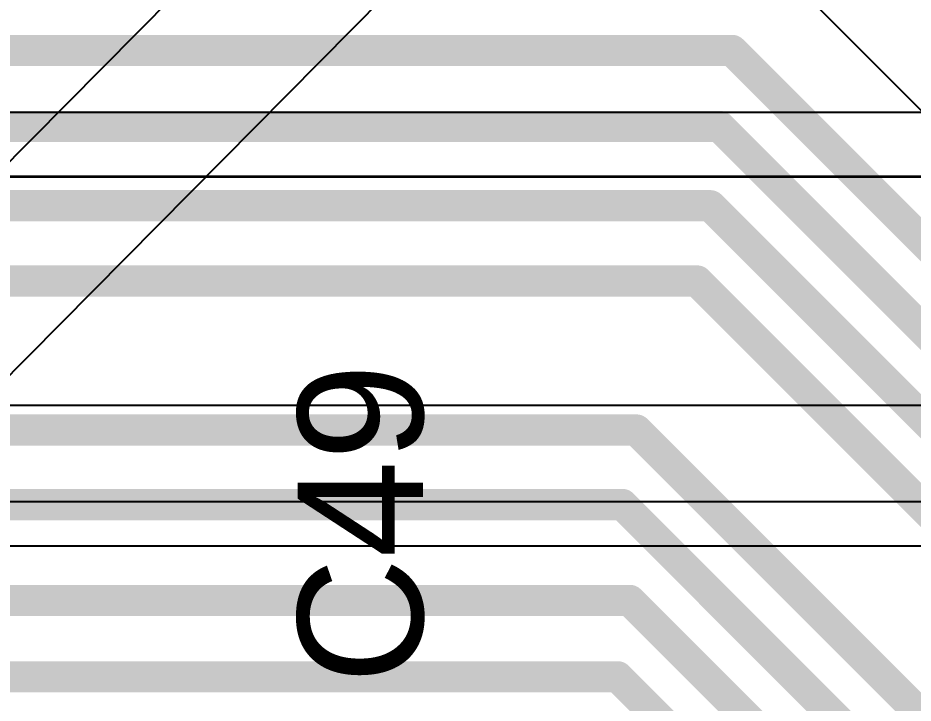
# Model space of a CAD drawing. Header units: inches. Extents: x -3 to 5259, y -3 to 5282.
# Drawn here: x 58.71 to 65.98, y 27.83 to 33.39 of the extents above; entities that cross this region are included whole.
import ezdxf

# ---------------------------------------------------------------- set-up
doc = ezdxf.new("R2010")
doc.units = ezdxf.units.IN
for name, color, linetype in [('Bottom Layer', 5, 'Continuous'), ('Layer 2', 76, 'Continuous'), ('Top Layer', 1, 'Continuous'), ('Top Overlay', 2, 'Continuous'), ('Top Solder', 216, 'Continuous')]:
    doc.layers.add(name, color=color, linetype=linetype)
doc.styles.add('Arial', font='', dxfattribs={"height": 0.2})
doc.styles.get('Arial').set_extended_font_data('Arial')

# ---------------------------------------------------------------- blocks, each defined once
blk = doc.blocks.new('13_WQFN_HR__3_2__26')
at = {"layer": 'Top Solder'}
for p in [(-0.5467, -0.9227), (1.1783, -0.9227)]:
    blk.add_line(p, (5227.2803, 5276.701), dxfattribs=at)

msp = doc.modelspace()

# ---------------------------------------------------------------- linework, layer by layer
at = {"layer": 'Bottom Layer'}
for p, q in [((69.067, 30.2436), (53.6352, 30.2436)), ((47.762, 29.4649), (74.9225, 29.4649)), ((48.1076, 29.1046), (74.9225, 29.1046))]:
    msp.add_line(p, q, dxfattribs=at)
at = {"layer": 'Layer 2'}
msp.add_line((68.0444, 30.6404), (64.8647, 33.8202), dxfattribs=at)
for points in [[(11.769, 33.1263, 0.254, 0.254, 0), (64.5106, 33.1263, 0.254, 0.254, 0)], [(64.5106, 33.1263, 0.254, 0.254, 0), (67.385, 30.2519, 0.254, 0.254, 0)], [(19.7612, 32.5093, 0.254, 0.254, 0), (64.4092, 32.5093, 0.254, 0.254, 0)], [(64.4092, 32.5093, 0.254, 0.254, 0), (67.2745, 29.644, 0.254, 0.254, 0)], [(16.7132, 31.8658, 0.254, 0.254, 0), (63.8658, 31.8658, 0.254, 0.254, 0)], [(63.8658, 31.8658, 0.254, 0.254, 0), (64.3343, 31.8658, 0.254, 0.254, 0)], [(64.3343, 31.8658, 0.254, 0.254, 0), (67.0955, 29.1046, 0.254, 0.254, 0)], [(9.1185, 31.2548, 0.254, 0.254, 0), (64.2268, 31.2548, 0.254, 0.254, 0)], [(64.2268, 31.2548, 0.254, 0.254, 0), (66.9039, 28.5778, 0.254, 0.254, 0)], [(24.5618, 30.0452, 0.254, 0.254, 0), (63.7331, 30.0452, 0.254, 0.254, 0)], [(63.7331, 30.0452, 0.254, 0.254, 0), (66.3402, 27.4382, 0.254, 0.254, 0)], [(23.5458, 29.4404, 0.254, 0.254, 0), (63.6195, 29.4404, 0.254, 0.254, 0)], [(63.6195, 29.4404, 0.254, 0.254, 0), (65.8322, 27.2277, 0.254, 0.254, 0)], [(12.456, 28.6612, 0.254, 0.254, 0), (63.6803, 28.6612, 0.254, 0.254, 0)], [(63.6803, 28.6612, 0.254, 0.254, 0), (65.3242, 27.0173, 0.254, 0.254, 0)], [(13.3604, 28.0416, 0.254, 0.254, 0), (63.5815, 28.0416, 0.254, 0.254, 0)], [(63.5815, 28.0416, 0.254, 0.254, 0), (64.8162, 26.8069, 0.254, 0.254, 0)]]:
    msp.add_lwpolyline(points, format="xyseb", dxfattribs=at)
for points in [[(64.4471, 33.1263, 0.127, 0.127, 1), (64.5741, 33.1263, 0.127, 0.127, 1)], [(64.4471, 33.1263, 0.127, 0.127, 1), (64.5741, 33.1263, 0.127, 0.127, 1)], [(64.3457, 32.5093, 0.127, 0.127, 1), (64.4727, 32.5093, 0.127, 0.127, 1)], [(64.3457, 32.5093, 0.127, 0.127, 1), (64.4727, 32.5093, 0.127, 0.127, 1)], [(63.8023, 31.8658, 0.127, 0.127, 1), (63.9293, 31.8658, 0.127, 0.127, 1)], [(63.8023, 31.8658, 0.127, 0.127, 1), (63.9293, 31.8658, 0.127, 0.127, 1)], [(64.2708, 31.8658, 0.127, 0.127, 1), (64.3978, 31.8658, 0.127, 0.127, 1)], [(64.2708, 31.8658, 0.127, 0.127, 1), (64.3978, 31.8658, 0.127, 0.127, 1)], [(64.1633, 31.2548, 0.127, 0.127, 1), (64.2903, 31.2548, 0.127, 0.127, 1)], [(64.1633, 31.2548, 0.127, 0.127, 1), (64.2903, 31.2548, 0.127, 0.127, 1)], [(63.6696, 30.0452, 0.127, 0.127, 1), (63.7966, 30.0452, 0.127, 0.127, 1)], [(63.6696, 30.0452, 0.127, 0.127, 1), (63.7966, 30.0452, 0.127, 0.127, 1)], [(63.556, 29.4404, 0.127, 0.127, 1), (63.683, 29.4404, 0.127, 0.127, 1)], [(63.556, 29.4404, 0.127, 0.127, 1), (63.683, 29.4404, 0.127, 0.127, 1)], [(63.6168, 28.6612, 0.127, 0.127, 1), (63.7438, 28.6612, 0.127, 0.127, 1)], [(63.6168, 28.6612, 0.127, 0.127, 1), (63.7438, 28.6612, 0.127, 0.127, 1)], [(63.518, 28.0416, 0.127, 0.127, 1), (63.645, 28.0416, 0.127, 0.127, 1)], [(63.518, 28.0416, 0.127, 0.127, 1), (63.645, 28.0416, 0.127, 0.127, 1)]]:
    msp.add_lwpolyline(points, format="xyseb", close=True, dxfattribs=at)
at = {"layer": 'Top Layer'}
for p, q in [((69.2616, 32.6239), (57.2402, 32.6239)), ((56.7229, 32.1007), (69.2616, 32.1007)), ((57.2402, 32.106), (69.2616, 32.106))]:
    msp.add_line(p, q, dxfattribs=at)

# ---------------------------------------------------------------- block references
msp.add_blockref('13_WQFN_HR__3_2__26', (31.7605, 5.4558))

# ---------------------------------------------------------------- texts
at = {"layer": 'Top Overlay', "style": 'Arial'}
msp.add_text('C49', height=1.016, rotation=90, dxfattribs=at).set_placement((62.0005, 27.9828))

doc.saveas('drawing.dxf')
